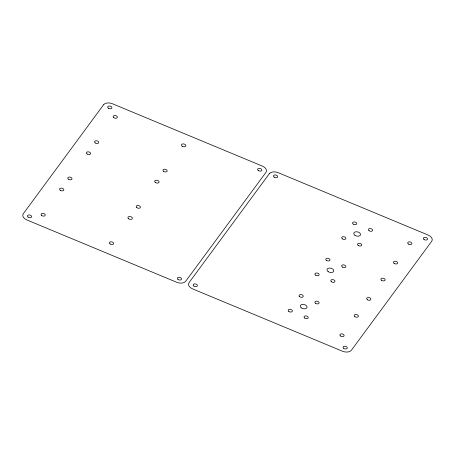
<?xml version="1.0" encoding="UTF-8"?>
<svg xmlns="http://www.w3.org/2000/svg" width="455" height="455" viewBox="0 0 455 455"><rect width="100%" height="100%" fill="white"/><g stroke="black" fill="none" stroke-linecap="round" stroke-linejoin="round"><path stroke-width="0.68" d="M103.564 104.798L23.296 213.719A6.905 4.288 13.2 0 0 26.868 219.947L176.773 282.299A6.905 4.288 13.2 0 0 185.697 281.264L265.965 172.343A6.905 4.288 13.2 0 0 262.393 166.115L112.487 103.763A6.905 4.288 13.2 0 0 103.564 104.798M269.303 173.736L189.035 282.657A6.905 4.288 13.2 0 0 192.607 288.885L342.513 351.237A6.905 4.288 13.2 0 0 351.436 350.202L431.704 241.281A6.905 4.288 13.2 0 0 428.132 235.053L278.227 172.701A6.905 4.288 13.2 0 0 269.303 173.736M343.758 348.399A2.138 1.331 13.2 0 0 347.245 348.194A2.138 1.331 13.2 0 0 344.56 346.227A2.138 1.331 13.2 0 0 343.758 348.399M193.853 286.047A2.138 1.331 13.2 0 0 197.333 285.842A2.138 1.331 13.2 0 0 194.655 283.875A2.138 1.331 13.2 0 0 193.853 286.047M424.032 239.478A2.138 1.331 13.2 0 0 427.512 239.273A2.138 1.331 13.2 0 0 424.834 237.305A2.138 1.331 13.2 0 0 424.032 239.478M274.12 177.126A2.138 1.331 13.2 0 0 277.607 176.921A2.138 1.331 13.2 0 0 274.922 174.953A2.138 1.331 13.2 0 0 274.12 177.126M301.415 307.938A3.452 2.144 13.2 0 0 306.971 307.489A3.452 2.144 13.2 0 0 302.529 304.389A3.452 2.144 13.2 0 0 301.415 307.938M299.714 296.723A2.138 1.331 13.2 0 0 303.195 296.518A2.138 1.331 13.2 0 0 300.516 294.55A2.138 1.331 13.2 0 0 299.714 296.723M315.577 303.32A2.138 1.331 13.2 0 0 319.063 303.115A2.138 1.331 13.2 0 0 316.379 301.147A2.138 1.331 13.2 0 0 315.577 303.32M304.702 318.073A2.138 1.331 13.2 0 0 308.189 317.869A2.138 1.331 13.2 0 0 305.51 315.906A2.138 1.331 13.2 0 0 304.702 318.073M288.84 311.476A2.138 1.331 13.2 0 0 292.32 311.271A2.138 1.331 13.2 0 0 289.642 309.303A2.138 1.331 13.2 0 0 288.84 311.476M340.585 336.012A2.138 1.331 13.2 0 0 344.065 335.807A2.138 1.331 13.2 0 0 341.387 333.839A2.138 1.331 13.2 0 0 340.585 336.012M354.854 316.646A2.138 1.331 13.2 0 0 358.335 316.441A2.138 1.331 13.2 0 0 355.656 314.473A2.138 1.331 13.2 0 0 354.854 316.646M369.09 230.708A2.138 1.331 13.2 0 0 372.577 230.503A2.138 1.331 13.2 0 0 369.892 228.535A2.138 1.331 13.2 0 0 369.09 230.708M342.353 238.864A2.138 1.331 13.2 0 0 345.834 238.659A2.138 1.331 13.2 0 0 343.155 236.691A2.138 1.331 13.2 0 0 342.353 238.864M408.368 244.028A2.138 1.331 13.2 0 0 411.849 243.823A2.138 1.331 13.2 0 0 409.17 241.861A2.138 1.331 13.2 0 0 408.368 244.028M394.098 263.394A2.138 1.331 13.2 0 0 397.579 263.189A2.138 1.331 13.2 0 0 394.9 261.227A2.138 1.331 13.2 0 0 394.098 263.394M358.216 245.461A2.138 1.331 13.2 0 0 361.702 245.256A2.138 1.331 13.2 0 0 359.018 243.288A2.138 1.331 13.2 0 0 358.216 245.461M353.228 224.105A2.138 1.331 13.2 0 0 356.709 223.9A2.138 1.331 13.2 0 0 354.03 221.938A2.138 1.331 13.2 0 0 353.228 224.105M354.928 235.326A3.452 2.144 13.2 0 0 360.485 234.877A3.452 2.144 13.2 0 0 356.043 231.777A3.452 2.144 13.2 0 0 354.928 235.326M328.169 271.635A3.452 2.144 13.2 0 0 333.731 271.18A3.452 2.144 13.2 0 0 329.284 268.08A3.452 2.144 13.2 0 0 328.169 271.635M326.468 260.414A2.138 1.331 13.2 0 0 329.955 260.209A2.138 1.331 13.2 0 0 327.27 258.241A2.138 1.331 13.2 0 0 326.468 260.414M342.336 267.011A2.138 1.331 13.2 0 0 345.817 266.806A2.138 1.331 13.2 0 0 343.138 264.844A2.138 1.331 13.2 0 0 342.336 267.011M331.462 281.77A2.138 1.331 13.2 0 0 334.943 281.565A2.138 1.331 13.2 0 0 332.264 279.598A2.138 1.331 13.2 0 0 331.462 281.77M315.594 275.167A2.138 1.331 13.2 0 0 319.08 274.962A2.138 1.331 13.2 0 0 316.401 273A2.138 1.331 13.2 0 0 315.594 275.167M367.339 299.703A2.138 1.331 13.2 0 0 370.825 299.498A2.138 1.331 13.2 0 0 368.14 297.53A2.138 1.331 13.2 0 0 367.339 299.703M381.608 280.337A2.138 1.331 13.2 0 0 385.095 280.132A2.138 1.331 13.2 0 0 382.416 278.164A2.138 1.331 13.2 0 0 381.608 280.337M155.451 182.518A2.247 1.393 13.2 0 0 159.062 182.222A2.247 1.393 13.2 0 0 156.173 180.208A2.247 1.393 13.2 0 0 155.451 182.518M136.87 207.673A2.138 1.331 13.2 0 0 140.356 207.469A2.138 1.331 13.2 0 0 137.672 205.501A2.138 1.331 13.2 0 0 136.87 207.673M68.478 179.225A2.138 1.331 13.2 0 0 71.958 179.02A2.138 1.331 13.2 0 0 69.279 177.052A2.138 1.331 13.2 0 0 68.478 179.225M87.07 153.989A2.138 1.331 13.2 0 0 90.556 153.784A2.138 1.331 13.2 0 0 87.872 151.822A2.138 1.331 13.2 0 0 87.07 153.989M113.83 117.686A2.138 1.331 13.2 0 0 117.31 117.481A2.138 1.331 13.2 0 0 114.632 115.513A2.138 1.331 13.2 0 0 113.83 117.686M95.231 142.916A2.138 1.331 13.2 0 0 98.718 142.711A2.138 1.331 13.2 0 0 96.033 140.749A2.138 1.331 13.2 0 0 95.231 142.916M163.629 171.364A2.138 1.331 13.2 0 0 167.11 171.16A2.138 1.331 13.2 0 0 164.431 169.197A2.138 1.331 13.2 0 0 163.629 171.364M182.205 146.209A2.247 1.393 13.2 0 0 185.822 145.913A2.247 1.393 13.2 0 0 182.933 143.899A2.247 1.393 13.2 0 0 182.205 146.209M128.691 218.821A2.247 1.393 13.2 0 0 132.308 218.531A2.247 1.393 13.2 0 0 129.419 216.512A2.247 1.393 13.2 0 0 128.691 218.821M110.116 243.982A2.138 1.331 13.2 0 0 113.596 243.778A2.138 1.331 13.2 0 0 110.918 241.81A2.138 1.331 13.2 0 0 110.116 243.982M41.718 215.533A2.138 1.331 13.2 0 0 45.204 215.329A2.138 1.331 13.2 0 0 42.52 213.361A2.138 1.331 13.2 0 0 41.718 215.533M60.316 190.298A2.138 1.331 13.2 0 0 63.797 190.093A2.138 1.331 13.2 0 0 61.118 188.125A2.138 1.331 13.2 0 0 60.316 190.298M108.381 108.188A2.138 1.331 13.2 0 0 111.867 107.983A2.138 1.331 13.2 0 0 109.189 106.015A2.138 1.331 13.2 0 0 108.381 108.188M258.292 170.54A2.138 1.331 13.2 0 0 261.773 170.335A2.138 1.331 13.2 0 0 259.094 168.367A2.138 1.331 13.2 0 0 258.292 170.54M28.113 217.109A2.138 1.331 13.2 0 0 31.594 216.904A2.138 1.331 13.2 0 0 28.915 214.936A2.138 1.331 13.2 0 0 28.113 217.109M178.019 279.461A2.138 1.331 13.2 0 0 181.505 279.256A2.138 1.331 13.2 0 0 178.821 277.288A2.138 1.331 13.2 0 0 178.019 279.461"/></g></svg>
